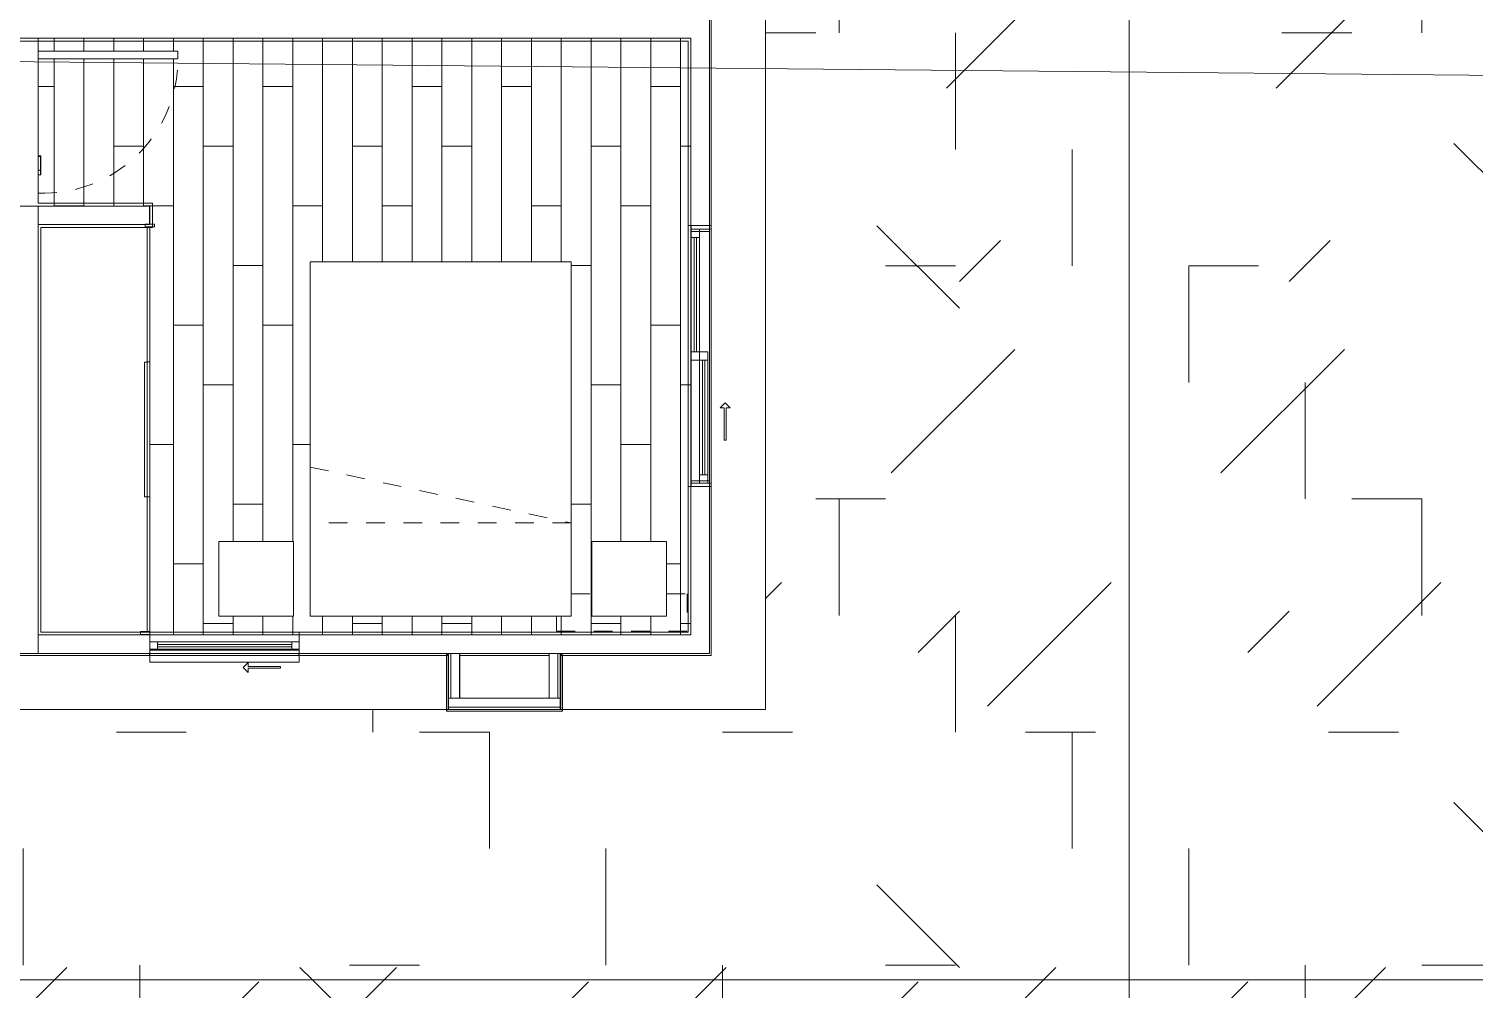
# Model space of a CAD drawing. Header units: metres. Extents: x 3856 to 4207, y -1118 to -691.
# Drawn here: x 3979.41 to 3987.16, y -982.63 to -977.48 of the extents above; entities that cross this region are included whole.
import ezdxf

# ---------------------------------------------------------------- set-up
doc = ezdxf.new("R2010")
doc.units = ezdxf.units.M
for name, pattern in [('Dash', [0.00635, 0.003175, -0.003175]), ('Derribado', [0.0048, 0.0032, -0.0016]), ('Trazo', [0.006, 0.003, -0.003])]:
    doc.linetypes.add(name, pattern=pattern)
for name, color, linetype, lineweight in [('_Hidden Lines_', 7, 'Trazo', 9), ('Casework', 7, 'Continuous', 9), ('Common Edges', 7, 'Continuous', 9), ('Detail Items', 7, 'Continuous', 9), ('Doors', 7, 'Continuous', 9), ('Floors', 7, 'Continuous', 9), ('Frame_Mullion', 7, 'Continuous', 9), ('Glass', 7, 'Continuous', 9), ('Linea de proyección', 7, 'Derribado', 9), ('Surface Pattern', 7, 'Continuous', 9), ('Text Notes', 7, 'Continuous', 9), ('Walls', 7, 'Continuous', 9), ('Windows', 7, 'Continuous', 9)]:
    doc.layers.add(name, color=color, linetype=linetype, lineweight=lineweight)
doc.layers.add('Cour_Roja_Punteada_1', color=1, linetype='Dash', lineweight=9, true_color=0xff0000)
doc.layers.add('ROA-E00-URB-A101-MASTER_PLAN cambio estaciomientos_dwg', color=7, linetype='Continuous', lineweight=9, true_color=0x767676)
pattern_1 = [(45, (0, 0), (-1.76776695, 0), [0.9375, -3.75]), (45, (1.25, 1.25), (-1.76776695, 0), [0.9375, -3.75]), (45, (2.5, -0.375), (-1.76776695, 0), [0.3125, -2.5]), (90, (2.5, 0.625), (-0.625, 0.625), [0.625, -2.5]), (315, (2.5, 1.25), (0, 3.5355339), [0.625, -3.75]), (0, (1.25, 1.25), (2.5, 2.5), [0.375, -1.25]), (0, (-1.875, 2.5), (2.5, 2.5), [0.375, -2.5])]

# ---------------------------------------------------------------- blocks, each defined once
blk = doc.blocks.new('EDIFICIO TIPO A_rvt-2-IMPLANTACIÓN - KIT COMERCIAL')
at = {"layer": 'Surface Pattern', "true_color": 0xdcf1d6}
h = blk.add_hatch(dxfattribs=at)
h.set_pattern_fill('FP_8', color=254, style=0, pattern_type=2)
h.set_pattern_definition(pattern_1)
h.paths.add_polyline_path([(3965.2814, -994.1273), (3965.3568, -994.1273), (3965.3568, -993.5273), (3965.2068, -993.5273), (3965.2068, -991.1273), (3965.3568, -991.1273), (3965.3568, -984.1273), (3973.5576, -984.1273), (3973.5576, -983.9773), (3974.3068, -983.9773), (3974.3068, -982.6773), (3974.4068, -982.6773), (3974.4068, -983.9773), (3975.1576, -983.9773), (3975.1576, -984.1273), (3983.3568, -984.1273), (3983.3568, -991.1273), (3983.5068, -991.1273), (3983.5068, -993.5273), (3983.3568, -993.5273), (3983.3568, -994.0273), (3985.3068, -994.0273), (3985.3068, -982.5773), (3963.3068, -982.5773), (3963.3068, -994.1273)])
at = {"layer": 'Floors'}
blk.add_line((3985.3068, -982.5773), (3974.4068, -982.5773), dxfattribs=at)
blk = doc.blocks.new('EDIFICIO TIPO A_rvt-3-IMPLANTACIÓN - KIT COMERCIAL')
at = {"layer": 'Surface Pattern', "true_color": 0xdcf1d6}
h = blk.add_hatch(dxfattribs=at)
h.set_pattern_fill('FP_8', color=254, style=0, pattern_type=2)
h.set_pattern_definition(pattern_1)
h.paths.add_polyline_path([(3987.3568, -994.1273), (3987.3568, -993.5273), (3987.2068, -993.5273), (3987.2068, -991.1273), (3987.3568, -991.1273), (3987.3568, -984.1273), (3995.5576, -984.1273), (3995.5576, -983.9773), (3996.3068, -983.9773), (3996.3068, -982.6773), (3996.4068, -982.6773), (3996.4068, -983.9773), (3997.1576, -983.9773), (3997.1576, -984.1273), (4005.3568, -984.1273), (4005.3568, -991.1273), (4005.5068, -991.1273), (4005.5068, -993.5273), (4005.3568, -993.5273), (4005.3568, -994.0273), (4007.4068, -994.0273), (4007.4068, -987.4127), (4006.7947, -987.0231), (4007.4068, -986.7291), (4007.4068, -982.5773), (3985.3068, -982.5773), (3985.3068, -994.1273), (3986.6166, -994.1273)])
at = {"layer": 'Floors'}
for p, q in [((3996.3068, -982.5773), (3985.3068, -982.5773)), ((3985.3068, -982.5773), (3985.3068, -994.1273))]:
    blk.add_line(p, q, dxfattribs=at)
blk = doc.blocks.new('EDIFICIO TIPO A_rvt-4-IMPLANTACIÓN - KIT COMERCIAL')
at = {"layer": 'Surface Pattern', "true_color": 0xdcf1d6}
h = blk.add_hatch(dxfattribs=at)
h.set_pattern_fill('FP_101', color=254, style=0, pattern_type=2)
h.set_pattern_definition(pattern_1)
h.paths.add_polyline_path([(3986.6003, -982.5773), (3996.3068, -982.5773), (3996.3068, -981.2773), (3995.5559, -981.2773), (3995.5559, -981.1273), (3987.3568, -981.1273), (3987.3568, -974.1273), (3987.2068, -974.1273), (3987.2068, -971.7273), (3987.3568, -971.7273), (3987.3568, -971.2273), (3985.3068, -971.2273), (3985.3068, -982.5773), (3985.439, -982.5773)])
h.paths.add_polyline_path([(4004.2584, -982.5773), (4007.4068, -982.5773), (4007.4068, -979.6854), (4006.9947, -979.4231), (4007.4068, -979.2252), (4007.4068, -971.9854), (4006.9947, -971.7231), (4007.4068, -971.5252), (4007.4068, -971.1273), (4005.3568, -971.1273), (4005.3568, -971.7273), (4005.5068, -971.7273), (4005.5068, -974.1273), (4005.3568, -974.1273), (4005.3568, -981.1273), (3997.1559, -981.1273), (3997.1559, -981.2773), (3996.4068, -981.2773), (3996.4068, -982.5773), (4003.6584, -982.5773)])
at = {"layer": 'Floors'}
blk.add_line((3985.3068, -971.2273), (3985.3068, -982.5773), dxfattribs=at)
blk = doc.blocks.new('Multifuncional 2D - Closet 60x220cm-4041498-IMPLANTACIÓN - KIT COMERCIAL')
at = {"layer": '_Hidden Lines_'}
for p, q in [((-0.8578, -1.0866), (-0.8578, -0.5116)), ((-0.122, -0.4866), (0.6025, -0.4866)), ((1.3422, -0.4866), (1.3422, -1.0866)), ((1.3422, -1.0866), (-0.8578, -1.0866))]:
    blk.add_line(p, q, dxfattribs=at)
at = {"layer": 'Casework'}
for p, q in [((-0.8578, -0.5116), (-0.8578, -1.0866)), ((0.6025, -0.4866), (-0.122, -0.4866)), ((1.3422, -1.0866), (1.3422, -0.4866)), ((-0.8578, -1.0866), (1.3422, -1.0866))]:
    blk.add_line(p, q, dxfattribs=at)
blk = doc.blocks.new('COUR-VENTANA-DESLIZANTE_DOS_CUERPOS - 0_80 x 1_35cm-11785835-IMPLANTACIÓN - KIT COMERCIAL')
at = {"layer": 'Detail Items'}
for p, q in [((0.0999, -0.1246), (0.1269, -0.0976)), ((0.0999, -0.1246), (0.1269, -0.1516)), ((0.1269, -0.0976), (0.1269, -0.1196)), ((0.1269, -0.1196), (0.3, -0.1196)), ((0.1269, -0.1516), (0.1269, -0.1296)), ((0.3, -0.1296), (0.1269, -0.1296)), ((0.3, -0.1196), (0.3, -0.1296))]:
    blk.add_line(p, q, dxfattribs=at)
blk = doc.blocks.new('COUR-VENTANA-DESLIZANTE_DOS_CUERPOS - 1_40 x 1_35cm-11595978-IMPLANTACIÓN - KIT COMERCIAL')
at = {"layer": 'Detail Items'}
for p, q in [((0.2499, 0.0796), (0.2769, 0.1066)), ((0.2499, 0.0796), (0.2769, 0.0526)), ((0.2769, 0.1066), (0.2769, 0.0846)), ((0.45, 0.0846), (0.2769, 0.0846)), ((0.45, 0.0746), (0.45, 0.0846)), ((0.2769, 0.0746), (0.45, 0.0746)), ((0.2769, 0.0526), (0.2769, 0.0746))]:
    blk.add_line(p, q, dxfattribs=at)
blk = doc.blocks.new('COUR-PUERTA-SIMPLE - P-05 _ 80 cm x 210 cm-V187-IMPLANTACIÓN - KIT COMERCIAL')
at = {"layer": 'Detail Items'}
for p, q in [((0.34, -0.8), (0.34, -0.05)), ((0.34, -0.05), (0.34, -0.8)), ((0.38, -0.05), (0.38, -0.8)), ((0.38, -0.8), (0.38, -0.05)), ((0.38, -0.8), (0.34, -0.8)), ((0.34, -0.8), (0.38, -0.8))]:
    blk.add_line(p, q, dxfattribs=at)
at = {"layer": 'Doors'}
for p, q in [((-0.2827, -0.05), (-0.2827, -0.0622)), ((-0.2827, -0.0622), (-0.2827, -0.0654)), ((-0.27, -0.0622), (-0.2827, -0.0622)), ((-0.2827, -0.0622), (-0.2573, -0.0622)), ((-0.2827, -0.0622), (-0.2573, -0.0622)), ((-0.2827, -0.0654), (-0.27, -0.0654)), ((-0.27, -0.0622), (-0.1842, -0.0622)), ((-0.1842, -0.0622), (-0.27, -0.0622)), ((-0.27, -0.0654), (-0.27, -0.0622)), ((-0.27, -0.0622), (-0.27, -0.0654)), ((-0.27, -0.0654), (-0.1842, -0.0654)), ((-0.1842, -0.0654), (-0.27, -0.0654)), ((-0.2573, -0.0622), (-0.2573, -0.05)), ((-0.1842, -0.0622), (-0.1842, -0.05)), ((-0.1842, -0.05), (-0.1842, -0.0622)), ((-0.1811, -0.05), (-0.1811, -0.0623)), ((-0.1811, -0.0623), (-0.1811, -0.05))]:
    blk.add_line(p, q, dxfattribs=at)
at = {"layer": 'Doors', "flags": 128}
for points in [[(-0.1842, -0.0654), (-0.1835, -0.0653), (-0.1829, -0.0651), (-0.1823, -0.0647), (-0.1818, -0.0642), (-0.1814, -0.0636), (-0.1812, -0.063), (-0.1811, -0.0623)], [(-0.1811, -0.0623), (-0.1812, -0.063), (-0.1814, -0.0636), (-0.1818, -0.0642), (-0.1823, -0.0647), (-0.1829, -0.0651), (-0.1835, -0.0653), (-0.1842, -0.0654)]]:
    blk.add_lwpolyline(points, dxfattribs=at)
at = {"layer": 'Linea de proyección'}
blk.add_arc((0.34, -0.0789), 0.7211, 177.71276, 270, dxfattribs=at)
blk = doc.blocks.new('CLOSET 1 - ARAYA - CLOSET A-V195-IMPLANTACIÓN - KIT COMERCIAL')
at = {"layer": 'Casework'}
for p, q in [((-1.5675, 0.675), (-1.5825, 0.675)), ((-1.5825, 0.675), (-1.5825, 0.625)), ((-1.5825, 0.625), (-1.5675, 0.625)), ((-1.5675, 0.625), (-1.5675, 0.675)), ((-1.5675, 0.65), (-1.5675, 0.635)), ((-0.8443, 0.65), (-1.5675, 0.65)), ((-1.5675, 0.635), (-0.8443, 0.635)), ((-0.8443, 0.635), (-0.8443, 0.65)), ((-0.843, 0.635), (-0.843, 0.62)), ((-0.1198, 0.635), (-0.843, 0.635)), ((-0.843, 0.62), (-0.1198, 0.62)), ((0.6035, 0.65), (-0.1198, 0.65)), ((-0.1198, 0.65), (-0.1198, 0.635)), ((-0.1198, 0.635), (0.6035, 0.635)), ((-0.1198, 0.62), (-0.1198, 0.635)), ((0.6176, 0.65), (0.6026, 0.65)), ((0.6026, 0.65), (0.6026, 0.6)), ((0.6035, 0.635), (0.6035, 0.65)), ((0.6176, 0.6), (0.6176, 0.65)), ((0.6026, 0.6), (0.6176, 0.6))]:
    blk.add_line(p, q, dxfattribs=at)
blk = doc.blocks.new('Multifuncional 2D - Mesa Noche-4976159-IMPLANTACIÓN - KIT COMERCIAL')
at = {"layer": '_Hidden Lines_'}
for p, q in [((-0.4578, 1.0866), (-0.8578, 1.0866)), ((-0.8578, 1.0866), (-0.8578, 0.6866)), ((-0.4578, 0.6866), (-0.4578, 1.0866)), ((-0.8578, 0.6866), (-0.4578, 0.6866))]:
    blk.add_line(p, q, dxfattribs=at)
at = {"layer": 'Casework'}
for p, q in [((-0.8578, 1.0866), (-0.4578, 1.0866)), ((-0.8578, 0.6866), (-0.8578, 1.0866)), ((-0.4578, 1.0866), (-0.4578, 0.6866)), ((-0.4578, 0.6866), (-0.8578, 0.6866))]:
    blk.add_line(p, q, dxfattribs=at)
blk = doc.blocks.new('Cama 2D - COUR-ARQ-CAMA DOBLE - 2D-5365797-IMPLANTACIÓN - KIT COMERCIAL')
at = {"layer": '_Hidden Lines_'}
for p, q in [((1.0422, 1.0866), (-0.8578, 1.0866)), ((-0.8578, 1.0866), (-0.8578, -0.3134)), ((-0.0578, 1.0866), (-0.3578, -0.3134)), ((-0.3578, -0.3134), (-0.3578, 1.0866)), ((1.0422, -0.3134), (1.0422, 1.0866)), ((-0.8578, -0.3134), (1.0422, -0.3134))]:
    blk.add_line(p, q, dxfattribs=at)
at = {"layer": 'Casework'}
for p, q in [((-0.8578, 1.0866), (1.0422, 1.0866)), ((-0.8578, -0.3134), (-0.8578, 1.0866)), ((1.0422, 1.0866), (1.0422, -0.3134)), ((1.0422, -0.3134), (-0.8578, -0.3134))]:
    blk.add_line(p, q, dxfattribs=at)
blk = doc.blocks.new('EDIFICIO TIPO A_rvt-5-IMPLANTACIÓN - KIT COMERCIAL')
at = {"layer": 'Surface Pattern', "true_color": 0x808080}
h = blk.add_hatch(dxfattribs=at)
h.set_pattern_fill('FP_110', color=8, style=0, pattern_type=2)
h.set_pattern_definition([(270, (6019.702, -988.027), (0.16, 1e-17), []), (0, (6019.702, -988.027), (0.32, 0.32), [0.16, -1.12]), (0, (6019.862, -988.667), (0.32, 0.32), [0.16, -1.12])])
h.paths.add_polyline_path([(3982.3154, -980.7273), (3982.9568, -980.7273), (3982.9568, -977.5273), (3979.4568, -977.5273), (3979.4568, -977.5973), (3980.2068, -977.5973), (3980.2068, -977.6373), (3979.4568, -977.6373), (3979.4568, -978.4273), (3980.0568, -978.4273), (3980.064, -978.5248), (3980.0818, -978.5273), (3980.0732, -978.5398), (3980.0568, -978.5398), (3980.0568, -980.7273), (3981.2828, -980.7273)])
h.paths.add_polyline_path([(3977.7568, -980.7273), (3977.7568, -978.4273), (3978.2568, -978.4273), (3978.2568, -977.5873), (3977.4068, -977.5873), (3977.4068, -977.5473), (3978.2568, -977.5473), (3978.2568, -977.5273), (3974.4068, -977.5273), (3974.4068, -980.7273), (3977.2825, -980.7273)])
h.paths.add_polyline_path([(3982.4257, -980.6273), (3982.4257, -980.2273), (3982.8257, -980.2273), (3982.8249, -980.6273)])
h.paths.add_polyline_path([(3980.4257, -980.6273), (3980.4257, -980.2273), (3980.8257, -980.2273), (3980.8257, -980.6273)])
h.paths.add_polyline_path([(3980.9154, -980.6273), (3980.9154, -978.7273), (3982.3154, -978.7273), (3982.3154, -980.6273), (3981.2828, -980.6273)])
h.paths.add_polyline_path([(3974.6509, -980.5597), (3974.5273, -980.5597), (3974.5273, -980.1597), (3974.9273, -980.1597), (3974.9273, -980.5597)])
h.paths.add_polyline_path([(3975.949, -980.0597), (3974.5273, -980.0597), (3974.5273, -978.4597), (3976.4273, -978.4597), (3976.4273, -980.0597)])
h.paths.add_polyline_path([(3979.3468, -978.4273), (3979.3568, -978.4273), (3979.3568, -976.2273), (3979.4568, -976.2273), (3979.4568, -977.4273), (3982.9568, -977.4273), (3982.9568, -969.2273), (3979.4568, -969.2273), (3979.4568, -971.7123), (3979.5918, -971.7123), (3979.5918, -973.5123), (3979.4568, -973.5123), (3979.4568, -973.6273), (3976.9818, -973.6273), (3976.9818, -973.6473), (3977.9318, -973.6473), (3977.9318, -973.6873), (3976.9818, -973.6873), (3976.9818, -974.9273), (3978.2568, -974.9273), (3978.2568, -974.6273), (3978.3568, -974.6273), (3978.3568, -978.4273), (3978.6159, -978.4273)])
h.paths.add_polyline_path([(3974.9273, -978.3597), (3974.5273, -978.3597), (3974.5273, -977.9597), (3974.9273, -977.9597)])
h.paths.add_polyline_path([(3977.2825, -977.4273), (3977.6568, -977.4273), (3977.6568, -975.1403), (3976.5568, -975.1403), (3976.5568, -975.1253), (3977.6568, -975.1253), (3977.6568, -975.0273), (3976.5559, -975.0273), (3976.5559, -977.4273)])
h.paths.add_polyline_path([(3981.2828, -973.9273), (3980.7068, -973.9273), (3980.7068, -973.2273), (3982.3068, -973.2273), (3982.3068, -973.9273)])
h.paths.add_polyline_path([(3982.0702, -971.6181), (3982.0702, -970.1034), (3981.3702, -970.1034), (3981.3702, -969.3034), (3982.8702, -969.3034), (3982.8702, -971.6181), (3982.3068, -971.6181)])
h.paths.add_polyline_path([(3981.3702, -971.1273), (3980.8254, -971.1273), (3980.8254, -970.6273), (3981.4254, -970.6273), (3981.4254, -971.1273)])
at = {"layer": 'Surface Pattern', "true_color": 0xdcf1d6}
h = blk.add_hatch(dxfattribs=at)
h.set_pattern_fill('FP_101', color=254, style=0, pattern_type=2)
h.set_pattern_definition(pattern_1)
h.paths.add_polyline_path([(3964.6003, -982.5773), (3974.3068, -982.5773), (3974.3068, -981.2773), (3973.5559, -981.2773), (3973.5559, -981.1273), (3965.3568, -981.1273), (3965.3551, -974.1273), (3965.2068, -974.1273), (3965.2068, -971.7273), (3965.3568, -971.7273), (3965.3568, -971.2273), (3963.3068, -971.2273), (3963.3068, -982.5773), (3963.439, -982.5773)])
h.paths.add_polyline_path([(3974.4068, -982.5773), (3985.3068, -982.5773), (3985.3068, -971.2273), (3985.4068, -971.2273), (3985.4068, -971.1273), (3983.3568, -971.1273), (3983.3568, -971.7273), (3983.5068, -971.7273), (3983.5068, -974.1273), (3983.3568, -974.1273), (3983.3568, -981.1273), (3975.1559, -981.1273), (3975.1559, -981.2773), (3974.4068, -981.2773), (3974.4068, -981.8192)])
at = {"layer": 'Common Edges'}
for p, q in [((3981.6468, -980.8373), (3981.6468, -980.8323)), ((3981.6693, -980.8273), (3981.6693, -981.0673)), ((3982.2443, -980.8273), (3982.2443, -981.0673)), ((3982.2668, -980.8323), (3982.2668, -980.8373)), ((3982.2568, -981.1148), (3981.6568, -981.1148))]:
    blk.add_line(p, q, dxfattribs=at)
at = {"layer": 'Cour_Roja_Punteada_1'}
for p, q in [((3982.3154, -980.5073), (3982.4257, -980.5073)), ((3982.8257, -980.5073), (3982.9368, -980.5073)), ((3982.9368, -980.5073), (3982.9368, -980.7073)), ((3982.2368, -980.7073), (3982.2368, -980.6273)), ((3982.9368, -980.7073), (3982.2368, -980.7073))]:
    blk.add_line(p, q, dxfattribs=at)
at = {"layer": 'Floors'}
for p, q in [((3983.3568, -975.4273), (3983.3568, -981.1273)), ((3982.9568, -977.5273), (3979.4568, -977.5273)), ((3982.9568, -980.7273), (3982.9568, -977.5273)), ((3979.4568, -978.4273), (3980.0568, -978.4273)), ((3980.0568, -978.4273), (3980.0568, -978.5248)), ((3980.0568, -980.7273), (3982.9568, -980.7273)), ((3981.6568, -981.1273), (3978.3568, -981.1273)), ((3983.3568, -981.1273), (3982.2584, -981.1273))]:
    blk.add_line(p, q, dxfattribs=at)
at = {"layer": 'Walls'}
for p, q in [((3983.0568, -976.8273), (3983.0568, -978.5323)), ((3983.0568, -978.5323), (3983.0568, -976.8273)), ((3983.0668, -976.8273), (3983.0668, -978.5323)), ((3983.0668, -978.5323), (3983.0668, -976.8273)), ((3982.9418, -977.5423), (3979.3418, -977.5423)), ((3979.4568, -977.5273), (3979.3568, -977.5273)), ((3979.3568, -977.5273), (3982.9418, -977.5273)), ((3979.4568, -977.5273), (3979.4568, -978.4123)), ((3982.9418, -977.5273), (3979.4568, -977.5273)), ((3979.4568, -977.5423), (3982.9418, -977.5423)), ((3982.9568, -977.5273), (3982.9418, -977.5273)), ((3982.9418, -977.5273), (3982.9568, -977.5273)), ((3982.9418, -980.7123), (3982.9418, -977.5423)), ((3982.9418, -977.5423), (3982.9418, -980.7123)), ((3982.9568, -980.7123), (3982.9568, -977.5273)), ((3982.9568, -977.5273), (3982.9568, -980.7123)), ((3979.4568, -978.4273), (3979.3568, -978.4273)), ((3979.4568, -978.4123), (3980.0551, -978.4123)), ((3980.0551, -978.4123), (3979.4568, -978.4123)), ((3979.4568, -978.4273), (3980.0551, -978.4273)), ((3980.0551, -978.4273), (3979.4568, -978.4273)), ((3980.0551, -978.4123), (3980.0701, -978.4123)), ((3980.0701, -978.4123), (3980.0551, -978.4123)), ((3980.0551, -978.4273), (3980.0551, -978.5248)), ((3980.0551, -978.5273), (3980.0551, -978.4273)), ((3980.0701, -978.4123), (3980.0701, -978.5423)), ((3980.0701, -978.5248), (3980.0701, -978.4123)), ((3979.4568, -980.7123), (3979.4568, -978.5273)), ((3979.4718, -978.5273), (3979.4568, -978.5273)), ((3979.4718, -978.5273), (3980.0551, -978.5273)), ((3980.0551, -978.5423), (3979.4718, -978.5423)), ((3979.4718, -978.5423), (3979.4718, -980.7123)), ((3980.0551, -978.5423), (3980.0701, -978.5423)), ((3980.0701, -978.5423), (3980.0568, -978.5423)), ((3982.9418, -979.9323), (3982.9418, -978.5323)), ((3982.9418, -978.5323), (3982.9418, -979.9323)), ((3982.9418, -978.5323), (3982.9568, -978.5323)), ((3982.9418, -978.5323), (3982.9568, -978.5323)), ((3982.9568, -979.9323), (3982.9568, -978.5323)), ((3982.9568, -978.5323), (3982.9568, -979.9323)), ((3983.0568, -979.9323), (3983.0568, -978.5323)), ((3983.0568, -978.5323), (3983.0568, -979.9323)), ((3983.0568, -978.5323), (3983.0668, -978.5323)), ((3983.0568, -979.9323), (3983.0568, -978.5323)), ((3983.0568, -978.5323), (3983.0568, -979.9323)), ((3983.0568, -978.5323), (3983.0668, -978.5323)), ((3983.0668, -979.9323), (3983.0668, -978.5323)), ((3983.0668, -978.5323), (3983.0668, -979.9323)), ((3983.0668, -979.9323), (3983.0668, -978.5323)), ((3983.0668, -978.5323), (3983.0668, -979.9323)), ((3982.9568, -979.9323), (3982.9418, -979.9323)), ((3982.9418, -979.9323), (3982.9568, -979.9323)), ((3983.0568, -980.8273), (3983.0568, -979.9323)), ((3983.0568, -979.9323), (3983.0568, -980.8273)), ((3983.0568, -979.9323), (3983.0668, -979.9323)), ((3983.0668, -979.9323), (3983.0568, -979.9323)), ((3983.0668, -980.8373), (3983.0668, -979.9323)), ((3983.0668, -979.9323), (3983.0668, -980.8373)), ((3979.4568, -980.7123), (3979.4568, -980.7273)), ((3982.9568, -980.7273), (3979.4568, -980.7273)), ((3979.4718, -980.7123), (3982.9418, -980.7123)), ((3980.8568, -980.7123), (3980.0568, -980.7123)), ((3980.0568, -980.7123), (3980.8568, -980.7123)), ((3982.9418, -980.7123), (3980.0568, -980.7123)), ((3980.0568, -980.7273), (3982.9568, -980.7273)), ((3980.8568, -980.7273), (3980.0568, -980.7273)), ((3980.0568, -980.7273), (3980.8568, -980.7273)), ((3980.8568, -980.7273), (3980.8568, -980.7123)), ((3980.8568, -980.7123), (3980.8568, -980.7273)), ((3982.9568, -980.7123), (3982.9568, -980.7273)), ((3982.9568, -980.7273), (3982.9568, -980.7123)), ((3980.0568, -980.8273), (3979.3568, -980.8273)), ((3979.3568, -980.8273), (3980.0568, -980.8273)), ((3980.0568, -980.8373), (3979.3568, -980.8373)), ((3979.3568, -980.8373), (3980.0568, -980.8373)), ((3980.8568, -980.8273), (3980.0568, -980.8273)), ((3980.0568, -980.8273), (3980.8568, -980.8273)), ((3980.0568, -980.8373), (3980.0568, -980.8273)), ((3980.0568, -980.8373), (3980.0568, -980.8273)), ((3980.8551, -980.8273), (3980.0568, -980.8273)), ((3980.0568, -980.8273), (3980.8551, -980.8273)), ((3980.0568, -980.8373), (3980.0568, -980.8273)), ((3980.0568, -980.8373), (3980.0568, -980.8273)), ((3980.0568, -980.8273), (3980.0568, -980.8373)), ((3980.0568, -980.8373), (3980.0568, -980.8273)), ((3980.8568, -980.8373), (3980.0568, -980.8373)), ((3980.0568, -980.8373), (3980.8568, -980.8373)), ((3980.8551, -980.8373), (3980.0568, -980.8373)), ((3980.0568, -980.8373), (3980.8551, -980.8373)), ((3980.8551, -980.8273), (3980.8551, -980.8373)), ((3980.8551, -980.8373), (3980.8551, -980.8273)), ((3980.8568, -980.8273), (3981.6484, -980.8273)), ((3981.6484, -980.8273), (3980.8568, -980.8273)), ((3980.8568, -980.8373), (3980.8568, -980.8273)), ((3980.8568, -980.8273), (3980.8568, -980.8373)), ((3980.8568, -980.8273), (3980.8568, -980.8373)), ((3980.8568, -980.8373), (3980.8568, -980.8273)), ((3980.8568, -980.8373), (3981.6484, -980.8373)), ((3981.6484, -980.8373), (3980.8568, -980.8373)), ((3981.6484, -980.8273), (3981.6484, -980.8323)), ((3981.6484, -980.8323), (3981.6484, -980.8273)), ((3981.6484, -980.8323), (3981.6584, -980.8323)), ((3981.6584, -980.8323), (3981.6484, -980.8323)), ((3981.6484, -980.8373), (3981.6484, -981.1373)), ((3981.6484, -981.1373), (3981.6484, -980.8373)), ((3981.7184, -980.8273), (3981.7184, -981.0673)), ((3982.2584, -980.8273), (3982.2584, -981.0673)), ((3982.2584, -981.1273), (3982.2584, -980.8273)), ((3982.2584, -980.8273), (3982.2684, -980.8273)), ((3982.2684, -980.8273), (3982.2584, -980.8273)), ((3982.2684, -980.8273), (3983.0568, -980.8273)), ((3983.0568, -980.8273), (3982.2684, -980.8273)), ((3982.2684, -981.1373), (3982.2684, -980.8373)), ((3982.2684, -980.8373), (3982.2684, -981.1373)), ((3982.2684, -980.8373), (3983.0568, -980.8373)), ((3983.0568, -980.8373), (3982.2684, -980.8373)), ((3983.0668, -980.8373), (3983.0568, -980.8373)), ((3983.0568, -980.8373), (3983.0668, -980.8373)), ((3982.2584, -981.0673), (3982.2584, -981.1273)), ((3981.6584, -981.1373), (3981.6484, -981.1373)), ((3981.6484, -981.1373), (3981.6584, -981.1373)), ((3981.6584, -981.1373), (3982.2584, -981.1373)), ((3982.2584, -981.1373), (3981.6584, -981.1373)), ((3982.2684, -981.1373), (3982.2584, -981.1373)), ((3982.2584, -981.1373), (3982.2684, -981.1373))]:
    blk.add_line(p, q, dxfattribs=at)
at = {"layer": 'Walls', "lineweight": 18}
for p, q in [((3983.0568, -976.8273), (3983.0568, -978.5323)), ((3983.0668, -978.5323), (3983.0668, -976.8273)), ((3983.0568, -978.5323), (3983.0568, -979.9323)), ((3983.0668, -979.9323), (3983.0668, -978.5323)), ((3983.0568, -979.9323), (3983.0568, -980.8273)), ((3983.0668, -980.8373), (3983.0668, -979.9323)), ((3980.0551, -980.8273), (3979.3551, -980.8273)), ((3979.3551, -980.8373), (3980.0551, -980.8373)), ((3980.8551, -980.8273), (3980.0551, -980.8273)), ((3980.0551, -980.8273), (3980.0551, -980.8373)), ((3980.0551, -980.8373), (3980.0551, -980.8273)), ((3980.0551, -980.8373), (3980.8551, -980.8373)), ((3980.8551, -980.8373), (3980.8551, -980.8273)), ((3981.6468, -980.8273), (3980.8568, -980.8273)), ((3980.8568, -980.8273), (3980.8568, -980.8373)), ((3980.8568, -980.8373), (3981.6468, -980.8373)), ((3981.6468, -980.8323), (3981.6468, -980.8273)), ((3981.6568, -980.8323), (3981.6468, -980.8323)), ((3981.6468, -980.8373), (3981.6468, -981.1373)), ((3981.7168, -980.8273), (3981.6568, -980.8273)), ((3981.6568, -980.8273), (3981.6568, -981.0673)), ((3981.6568, -981.1273), (3981.6568, -980.8323)), ((3981.7168, -981.0673), (3981.7168, -980.8273)), ((3982.2568, -980.8273), (3982.1968, -980.8273)), ((3982.1968, -980.8273), (3982.1968, -981.0673)), ((3982.2568, -981.0673), (3982.2568, -980.8273)), ((3982.2568, -980.8323), (3982.2568, -981.1273)), ((3982.2668, -980.8323), (3982.2568, -980.8323)), ((3983.0568, -980.8273), (3982.2668, -980.8273)), ((3982.2668, -980.8273), (3982.2668, -980.8323)), ((3982.2668, -981.1273), (3982.2668, -980.8373)), ((3982.2668, -980.8373), (3983.0568, -980.8373)), ((3983.0568, -980.8373), (3983.0668, -980.8373)), ((3982.2568, -981.0673), (3981.6568, -981.0673)), ((3981.6568, -981.0673), (3981.6568, -981.1273)), ((3981.6568, -981.0673), (3981.7168, -981.0673)), ((3982.1968, -981.0673), (3982.2568, -981.0673)), ((3982.2568, -981.1273), (3982.2568, -981.0673)), ((3981.6468, -981.1373), (3981.6568, -981.1373)), ((3981.6568, -981.1273), (3982.2568, -981.1273)), ((3982.2568, -981.1273), (3981.6568, -981.1273)), ((3981.6568, -981.1373), (3982.2668, -981.1373)), ((3982.2668, -981.1373), (3982.2668, -981.1273))]:
    blk.add_line(p, q, dxfattribs=at)
at = {"layer": 'Casework', "lineweight": 9}
for name, p, rotation in [('Multifuncional 2D - Closet 60x220cm-4041498-IMPLANTACIÓN - KIT COMERCIAL', (3980.5433, -979.3851), 269.999999999999), ('CLOSET 1 - ARAYA - CLOSET A-V195-IMPLANTACIÓN - KIT COMERCIAL', (3979.4068, -980.1073), 269.999999999999), ('Cama 2D - COUR-ARQ-CAMA DOBLE - 2D-5365797-IMPLANTACIÓN - KIT COMERCIAL', (3982.002, -979.7696), 89.99999999997782), ('Multifuncional 2D - Mesa Noche-4976159-IMPLANTACIÓN - KIT COMERCIAL', (3981.5122, -979.7696), 89.99999999997782), ('Multifuncional 2D - Mesa Noche-4976159-IMPLANTACIÓN - KIT COMERCIAL', (3983.5122, -979.7696), 89.99999999997782)]:
    blk.add_blockref(name, p, dxfattribs=dict(at, rotation=rotation))
at = {"layer": 'Doors', "lineweight": 9, "rotation": 89.99999999999902}
blk.add_blockref('COUR-PUERTA-SIMPLE - P-05 _ 80 cm x 210 cm-V187-IMPLANTACIÓN - KIT COMERCIAL', (3979.4068, -977.9773), dxfattribs=at)
at = {"layer": 'Windows', "lineweight": 9, "rotation": 269.999999999993}
blk.add_blockref('COUR-VENTANA-DESLIZANTE_DOS_CUERPOS - 1_40 x 1_35cm-11595978-IMPLANTACIÓN - KIT COMERCIAL', (3983.0618, -979.2323), dxfattribs=at)
at = {"layer": 'Windows', "lineweight": 9}
blk.add_blockref('COUR-VENTANA-DESLIZANTE_DOS_CUERPOS - 0_80 x 1_35cm-11785835-IMPLANTACIÓN - KIT COMERCIAL', (3980.4568, -980.7773), dxfattribs=at)
blk = doc.blocks.new('ROA-E00-URB-A101-MASTER_PLAN cambio estaciomientos_dwg_COUR-ARQ-VENTANA_DESLIZANTE_TRES_CUERPOS_V2C_1 - 1_35 X 0_80 cm-6361201-Master Plan - Etapa 1-7986499-IMPLANTACIÓN - KIT COMERCIAL')
at = {"layer": 'Frame_Mullion'}
for p, q in [((0.36, 0.0127), (-0.36, 0.0127)), ((0.4, -0.05), (-0.4, -0.05)), ((0.36, -0.0317), (-0.36, -0.0317))]:
    blk.add_line(p, q, dxfattribs=at)
at = {"layer": 'Frame_Mullion', "flags": 128}
blk.add_lwpolyline([(-0.4, 0.05), (-0.4, -0.05), (-0.4, -0.0317), (-0.36, -0.0317), (-0.36, 0.0127), (-0.3918, 0.0127), (-0.4, 0.0127)], dxfattribs=at)
blk.add_lwpolyline([(0.4, 0.0127), (0.3682, 0.0127), (0.36, 0.0127), (0.36, -0.0317), (0.4, -0.0317)], close=True, dxfattribs=at)
at = {"layer": 'Glass', "flags": 128}
blk.add_lwpolyline([(-0.36, -0.0148), (-0.36, -0.0021), (0.36, -0.0021), (0.36, -0.0148)], close=True, dxfattribs=at)
at = {"layer": 'Windows'}
for p, q in [((-0.4, -0.0273), (0.4, -0.0273)), ((-0.4, -0.0303), (0.4, -0.0303))]:
    blk.add_line(p, q, dxfattribs=at)
at = {"layer": 'Windows', "flags": 128}
blk.add_lwpolyline([(0.4, -0.05), (0.4, -0.0973), (-0.4, -0.0973), (-0.4, -0.05)], dxfattribs=at)
blk = doc.blocks.new('ROA-E00-URB-A101-MASTER_PLAN cambio estaciomientos_dwg_COUR-VENTANA-DESLIZANTE_DOS_CUERPOS - 1_40 x 1_35cm-11433063-Master Plan - Etapa 1-7986501-IMPLANTACIÓN - KIT COMERCIAL')
at = {"layer": 'Detail Items', "flags": 128}
blk.add_lwpolyline([(0.2769, 0.0526), (0.2499, 0.0796), (0.2769, 0.1066), (0.2769, 0.0846), (0.45, 0.0846), (0.45, 0.0746), (0.2769, 0.0746)], close=True, dxfattribs=at)
at = {"layer": 'Frame_Mullion'}
blk.add_line((-0.0222, -0.1029), (-0.6365, -0.1029), dxfattribs=at)
at = {"layer": 'Frame_Mullion', "flags": 128}
for points in [[(-0.7, 0.005), (-0.6809, 0.005), (-0.6809, -0.1029), (-0.6683, -0.1029)], [(-0.6365, -0.0585), (-0.6683, -0.0585), (-0.6683, -0.005), (-0.7, -0.005), (-0.6683, -0.005), (0.6682, -0.005)], [(-0.7, -0.1029), (-0.6365, -0.1029), (-0.6365, -0.0585), (-0.0222, -0.0585), (0.0222, -0.0585), (-0.0222, -0.0585), (-0.0222, -0.1029), (0.0222, -0.1029), (0.0222, -0.0585), (0.0222, -0.014), (0.6365, -0.014)], [(-0.6683, -0.005), (-0.6683, -0.1029), (-0.6365, -0.1029), (-0.6365, -0.0585), (-0.6809, -0.0585)], [(0.6365, -0.0585), (0.0222, -0.0585), (-0.0222, -0.0585), (-0.0222, -0.014), (-0.0222, -0.1029), (0.0222, -0.1029), (0.0222, -0.014), (-0.0222, -0.014), (0.0222, -0.014)], [(0.6809, -0.014), (0.6809, -0.0585), (0.6365, -0.0585), (0.6365, -0.014), (0.6809, -0.014), (0.6365, -0.014), (0.6365, -0.0585), (0.6809, -0.0585)], [(0.7, -0.005), (0.6682, -0.005), (0.6682, -0.1029)], [(0.0222, -0.1029), (0.6682, -0.1029), (0.7, -0.1029)]]:
    blk.add_lwpolyline(points, dxfattribs=at)
blk.add_lwpolyline([(0.6809, 0.005), (0.6809, -0.1029), (0.6682, -0.1029), (0.6682, -0.005), (0.7, -0.005), (0.7, 0.005)], close=True, dxfattribs=at)
at = {"layer": 'Glass', "flags": 128}
for points in [[(-0.0222, -0.0744), (-0.6365, -0.0744), (-0.6365, -0.0871), (-0.0222, -0.0871)], [(0.0222, -0.0426), (0.6365, -0.0426), (0.6365, -0.0299), (0.0222, -0.0299)]]:
    blk.add_lwpolyline(points, close=True, dxfattribs=at)
blk = doc.blocks.new('ROA-E00-URB-A101-MASTER_PLAN cambio estaciomientos_dwg_ROA-E01-ARQ-R23_rvt-5-Master Plan - Etapa 1-7986595-IMPLANTACIÓN - KIT COMERCIAL')
at = {"layer": 'Walls'}
for p, q in [((978.5323, 3983.0568), (978.5323, 3983.0668)), ((980.8273, 3982.1968), (980.8273, 3981.7184)), ((980.8373, 3981.7184), (980.8373, 3982.1968)), ((980.8373, 3980.8568), (980.8373, 3981.6568)), ((978.4273, 3980.0551), (978.5248, 3980.0551))]:
    blk.add_line(p, q, dxfattribs=at)
at = {"layer": 'Walls', "flags": 128}
for points in [[(976.8273, 3983.0568), (978.5323, 3983.0568), (978.5323, 3983.0668), (976.8273, 3983.0668)], [(980.8273, 3980.0568), (980.8273, 3979.3568), (980.8373, 3979.3568), (980.8373, 3980.0568)]]:
    blk.add_lwpolyline(points, close=True, dxfattribs=at)
for points in [[(979.9323, 3983.0668), (978.5323, 3983.0668), (979.9323, 3983.0668), (979.9323, 3983.0568)], [(980.8373, 3982.2584), (980.8373, 3983.0668), (980.8273, 3983.0668), (979.9323, 3983.0668), (979.9323, 3983.0568), (980.8273, 3983.0568), (980.8273, 3982.2584)], [(980.8273, 3981.6568), (980.8273, 3980.8568), (980.8373, 3980.8568)]]:
    blk.add_lwpolyline(points, dxfattribs=at)
blk.add_blockref('ROA-E00-URB-A101-MASTER_PLAN cambio estaciomientos_dwg_COUR-VENTANA-DESLIZANTE_DOS_CUERPOS - 1_40 x 1_35cm-11433063-Master Plan - Etapa 1-7986501-IMPLANTACIÓN - KIT COMERCIAL', (979.2323, 3983.0618))
at = {"rotation": 89.99999999999946}
blk.add_blockref('ROA-E00-URB-A101-MASTER_PLAN cambio estaciomientos_dwg_COUR-ARQ-VENTANA_DESLIZANTE_TRES_CUERPOS_V2C_1 - 1_35 X 0_80 cm-6361201-Master Plan - Etapa 1-7986499-IMPLANTACIÓN - KIT COMERCIAL', (980.7773, 3980.4568), dxfattribs=at)
blk = doc.blocks.new('ROA-E00-URB-A101-MASTER_PLAN cambio estaciomientos_dwg_ROA-E01-EST-R23_rvt-5-Master Plan - Etapa 1-7986866-IMPLANTACIÓN - KIT COMERCIAL')
at = {"layer": 'Common Edges'}
for p, q in [((978.4273, 3979.4568), (978.5273, 3979.4568)), ((980.7273, 3979.4568), (980.8273, 3979.4568))]:
    blk.add_line(p, q, dxfattribs=at)
at = {"layer": 'Walls'}
for p, q in [((980.8273, 3982.2584), (980.8273, 3982.9568)), ((980.8273, 3981.7184), (980.8273, 3982.1968)), ((978.5248, 3980.0551), (978.4273, 3980.0551))]:
    blk.add_line(p, q, dxfattribs=at)
at = {"layer": 'Walls', "flags": 128}
for points in [[(978.5323, 3982.9568), (978.5323, 3983.0568), (976.8273, 3983.0568), (976.8273, 3982.9568)], [(980.8273, 3982.9568), (980.8273, 3983.0568), (979.9323, 3983.0568), (979.9323, 3982.9568)], [(980.7273, 3980.8568), (980.8273, 3980.8568), (980.8273, 3981.6568)], [(980.8273, 3979.3568), (980.8273, 3979.4568), (980.8273, 3980.0568), (980.7273, 3980.0568)]]:
    blk.add_lwpolyline(points, dxfattribs=at)
blk = doc.blocks.new('ROA-E00-URB-A101-MASTER_PLAN cambio estaciomientos_dwg-7942325-IMPLANTACIÓN - KIT COMERCIAL')
for name in ['ROA-E00-URB-A101-MASTER_PLAN cambio estaciomientos_dwg_ROA-E01-EST-R23_rvt-5-Master Plan - Etapa 1-7986866-IMPLANTACIÓN - KIT COMERCIAL', 'ROA-E00-URB-A101-MASTER_PLAN cambio estaciomientos_dwg_ROA-E01-ARQ-R23_rvt-5-Master Plan - Etapa 1-7986595-IMPLANTACIÓN - KIT COMERCIAL']:
    blk.add_blockref(name, (0, 0))

msp = doc.modelspace()

# ---------------------------------------------------------------- linework, layer by layer
at = {"layer": 'Text Notes'}
msp.add_line((4059.636, -978.3932), (3869.42, -976.6409), dxfattribs=at)

# ---------------------------------------------------------------- block references
at = {"lineweight": 5}
for name in ['EDIFICIO TIPO A_rvt-5-IMPLANTACIÓN - KIT COMERCIAL', 'EDIFICIO TIPO A_rvt-4-IMPLANTACIÓN - KIT COMERCIAL', 'EDIFICIO TIPO A_rvt-2-IMPLANTACIÓN - KIT COMERCIAL', 'EDIFICIO TIPO A_rvt-3-IMPLANTACIÓN - KIT COMERCIAL']:
    msp.add_blockref(name, (0, 0), dxfattribs=at)
at = {"layer": 'ROA-E00-URB-A101-MASTER_PLAN cambio estaciomientos_dwg', "color": 7, "rotation": 269.9999999999999}
msp.add_blockref('ROA-E00-URB-A101-MASTER_PLAN cambio estaciomientos_dwg-7942325-IMPLANTACIÓN - KIT COMERCIAL', (0, 0), dxfattribs=at)

doc.saveas('drawing.dxf')
